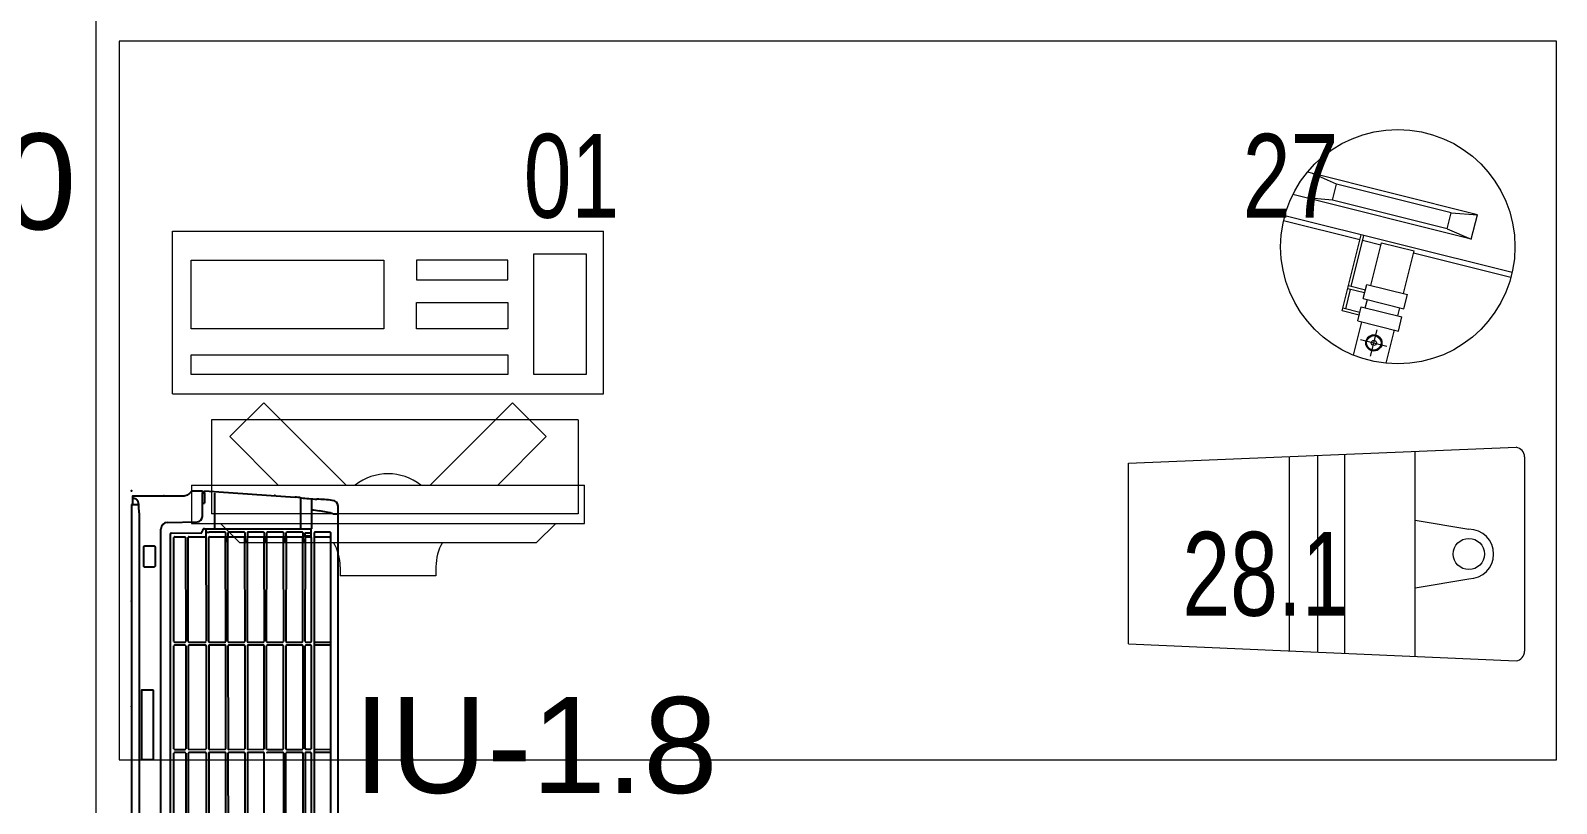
# Model space of a CAD drawing. Header units: millimetres. Extents: x -160614 to 59925, y -157025 to 0.
# Drawn here: x -61720 to -60128, y -107292 to -106486 of the extents above; entities that cross this region are included whole.
import ezdxf

# ---------------------------------------------------------------- set-up
doc = ezdxf.new("R2010")
doc.units = ezdxf.units.MM
doc.header["$LTSCALE"] = 8
for name, color, linetype, lineweight in [('72_EGR_EQP_TAG', 9, 'Continuous', 5), ('LOADING', 9, 'Continuous', 5), ('Walls', 9, 'Continuous', 5)]:
    doc.layers.add(name, color=color, linetype=linetype, lineweight=lineweight)
for name, color, linetype in [('A-EXH', 1, 'Continuous'), ('A-EXH-texts', 1, 'Continuous'), ('A-Wall-cmu-patt', 9, 'Continuous'), ('DVM_INDOOR', 9, 'Continuous'), ('DVM_UNIT_BP', 9, 'Continuous'), ('DVM_UNIT_DP', 9, 'Continuous'), ('DVM_UNIT_LP', 9, 'Continuous')]:
    doc.layers.add(name, color=color, linetype=linetype)
doc.styles.add('ARIAL', font='arial.ttf')
doc.styles.add('X3G_ENTITY_257CFD', font='swisscl.ttf', dxfattribs={"height": 200})

# ---------------------------------------------------------------- blocks, each defined once
blk = doc.blocks.new('mmmm')
at = {"layer": 'DVM_INDOOR', "color": 0}
for p, q in [((118.976, -9.253), (118.9859, -9.2529)), ((118.9859, -9.2529), (118.9859, -9.2549)), ((118.9859, -9.2549), (118.9879, -9.2548)), ((118.9859, -9.2775), (118.9859, -9.2549)), ((118.9879, -9.2529), (119.0741, -9.259)), ((118.9879, -9.2548), (118.9879, -9.2529)), ((118.9879, -9.2548), (118.9879, -9.2648)), ((118.9979, -9.2891), (118.9979, -9.2551)), ((118.9199, -9.2661), (118.9184, -9.2661)), ((118.9184, -9.2661), (118.9184, -9.938)), ((118.9199, -9.2661), (118.9254, -9.266)), ((118.9258, -9.2739), (118.9256, -9.2679)), ((118.9859, -9.2648), (118.9879, -9.2648)), ((119.0795, -9.289), (119.0797, -9.2602)), ((119.09, -9.2892), (119.0901, -9.2615)), ((119.115, -10.0634), (119.1149, -9.2675)), ((118.9258, -9.2739), (118.9258, -9.6742)), ((118.9527, -9.283), (118.9809, -9.2825)), ((119.1145, -9.2751), (119.1107, -9.2751)), ((118.9464, -9.9264), (118.9464, -9.2895)), ((118.9554, -9.2944), (118.9554, -10.0365)), ((118.9564, -9.2934), (118.9844, -9.2931)), ((118.9589, -9.3963), (118.9589, -9.2975)), ((118.9596, -9.2968), (118.9695, -9.2969)), ((118.9698, -9.2975), (118.9701, -9.3962)), ((118.9724, -9.3963), (118.9724, -9.2975)), ((118.9731, -9.2968), (118.9889, -9.2969)), ((118.9879, -9.2891), (119.09, -9.2892)), ((118.9892, -9.2891), (118.9895, -9.3961)), ((118.9893, -9.2923), (118.9925, -9.2923)), ((118.9919, -9.3963), (118.9919, -9.2975)), ((119.0073, -9.2923), (118.9924, -9.2923)), ((118.9926, -9.2968), (119.0073, -9.2969)), ((119.0077, -9.2975), (119.008, -9.3961)), ((119.008, -9.293), (119.0079, -9.2969)), ((119.0083, -9.301), (119.0098, -9.301)), ((119.0102, -9.293), (119.0102, -9.2961)), ((119.0102, -9.3963), (119.0102, -9.2975)), ((119.0255, -9.2923), (119.0107, -9.2923)), ((119.0109, -9.2968), (119.0256, -9.2969)), ((119.026, -9.2975), (119.0263, -9.3962)), ((119.0262, -9.293), (119.0262, -9.2969)), ((119.0265, -9.301), (119.0284, -9.301)), ((119.0287, -9.3963), (119.0287, -9.2975)), ((119.0288, -9.293), (119.0288, -9.2961)), ((119.0293, -9.2969), (119.0439, -9.2969)), ((119.044, -9.2923), (119.0294, -9.2923)), ((119.0445, -9.2975), (119.0446, -9.3962)), ((119.0446, -9.293), (119.0446, -9.2969)), ((119.045, -9.301), (119.0465, -9.301)), ((119.0469, -9.293), (119.0469, -9.2961)), ((119.047, -9.3963), (119.0471, -9.2971)), ((119.0624, -9.2923), (119.0474, -9.2923)), ((119.0476, -9.2968), (119.0621, -9.2968)), ((119.0628, -9.2975), (119.063, -9.3963)), ((119.0631, -9.293), (119.0631, -9.2969)), ((119.0634, -9.301), (119.065, -9.301)), ((119.0653, -9.293), (119.0653, -9.2961)), ((119.0657, -9.2975), (119.0654, -9.3962)), ((119.066, -9.2968), (119.0808, -9.2969)), ((119.0807, -9.2923), (119.0661, -9.2923)), ((119.0813, -9.3962), (119.0814, -9.2973)), ((119.0814, -9.293), (119.0814, -9.2969)), ((119.0817, -9.301), (119.0833, -9.301)), ((119.0836, -9.2975), (119.0834, -9.2993)), ((119.0838, -9.293), (119.0895, -9.293)), ((119.0838, -9.2961), (119.0838, -9.293)), ((119.0838, -9.2971), (119.0838, -9.2961)), ((119.0895, -9.2961), (119.0838, -9.2961)), ((119.0838, -9.3963), (119.0839, -9.297)), ((119.0843, -9.2968), (119.0886, -9.2968)), ((119.0894, -9.2975), (119.0894, -9.2892)), ((119.0894, -9.2975), (119.0895, -9.3962)), ((119.0925, -9.2969), (119.1069, -9.2969)), ((118.9589, -9.4983), (118.9589, -9.4003)), ((118.9596, -9.3969), (118.9694, -9.3969)), ((118.9694, -9.3998), (118.9596, -9.3998)), ((118.9701, -9.4005), (118.9701, -9.4982)), ((118.9724, -9.4005), (118.9724, -9.4982)), ((118.9731, -9.3969), (118.9888, -9.3968)), ((118.9888, -9.3997), (118.9731, -9.3998)), ((118.9895, -9.4003), (118.9895, -9.4982)), ((118.9919, -9.4005), (118.9919, -9.4982)), ((118.9926, -9.3969), (119.0073, -9.3968)), ((119.0073, -9.3997), (118.9926, -9.3998)), ((119.008, -9.4003), (119.008, -9.4982)), ((119.0102, -9.4005), (119.0103, -9.4982)), ((119.0109, -9.3969), (119.0256, -9.3968)), ((119.0256, -9.3997), (119.0109, -9.3998)), ((119.0263, -9.4003), (119.0263, -9.4982)), ((119.0287, -9.4005), (119.0287, -9.4982)), ((119.0294, -9.3969), (119.0439, -9.3968)), ((119.0439, -9.3997), (119.0294, -9.3998)), ((119.0446, -9.4983), (119.0446, -9.4003)), ((119.047, -9.4982), (119.047, -9.4005)), ((119.0477, -9.3969), (119.0623, -9.3969)), ((119.0623, -9.3998), (119.0477, -9.3998)), ((119.063, -9.4984), (119.063, -9.4004)), ((119.0654, -9.4005), (119.0654, -9.4982)), ((119.0661, -9.3969), (119.0807, -9.3968)), ((119.0807, -9.3997), (119.0661, -9.3998)), ((119.0814, -9.4003), (119.0813, -9.4983)), ((119.0837, -9.4982), (119.0838, -9.4005)), ((119.0845, -9.3969), (119.0888, -9.3969)), ((119.0888, -9.3998), (119.0845, -9.3998)), ((119.0895, -9.4004), (119.0894, -9.4983)), ((119.093, -9.3969), (119.1074, -9.3968)), ((119.1074, -9.3997), (119.093, -9.3998)), ((118.9589, -9.6014), (118.9589, -9.5025)), ((118.9596, -9.4989), (118.9694, -9.4989)), ((118.9694, -9.5018), (118.9596, -9.5018)), ((118.9701, -9.5025), (118.9701, -9.6015)), ((118.9724, -9.5025), (118.9724, -9.6014)), ((118.9731, -9.4989), (118.9888, -9.4988)), ((118.9888, -9.5017), (118.9731, -9.5018)), ((118.9895, -9.5023), (118.9896, -9.6014)), ((118.9919, -9.5025), (118.9919, -9.6014)), ((118.9926, -9.4989), (119.0073, -9.4988)), ((119.0073, -9.5017), (118.9926, -9.5018)), ((119.008, -9.5023), (119.008, -9.6014)), ((119.0102, -9.5025), (119.0103, -9.6014)), ((119.0109, -9.4989), (119.0256, -9.4988)), ((119.0256, -9.5017), (119.0109, -9.5018)), ((119.0263, -9.5023), (119.0262, -9.6014)), ((119.0287, -9.5025), (119.0288, -9.6014)), ((119.0294, -9.4989), (119.0439, -9.4988)), ((119.0439, -9.5017), (119.0294, -9.5018)), ((119.0447, -9.6014), (119.0446, -9.5023)), ((119.0477, -9.4989), (119.0623, -9.4989)), ((119.0622, -9.5017), (119.0478, -9.5018)), ((119.0629, -9.5023), (119.0629, -9.6013)), ((119.0654, -9.6014), (119.0654, -9.5025)), ((119.0661, -9.4989), (119.0806, -9.4989)), ((119.0806, -9.5017), (119.0661, -9.5018)), ((119.0813, -9.5023), (119.0813, -9.6015)), ((119.0837, -9.5024), (119.0838, -9.6015)), ((119.0844, -9.4988), (119.0887, -9.4988)), ((119.0887, -9.5017), (119.0844, -9.5017)), ((119.0894, -9.5023), (119.0894, -9.6013)), ((119.093, -9.4989), (119.1074, -9.4988)), ((119.1077, -9.5019), (119.093, -9.5018))]:
    blk.add_line(p, q, dxfattribs=at)
for points in [[(118.9199, -9.2661), (118.9199, -9.2579), (118.9672, -9.2579, 0.126177), (118.972, -9.2567, 0.12288), (118.9756, -9.2534, -0.148162), (118.976, -9.253, 0.963175)], [(119.0922, -9.2933), (119.0922, -10.0375, 0.416565), (119.0933, -10.0386), (119.107, -10.0386, 0.414175), (119.1081, -10.0375), (119.1081, -9.2933, 0.414221), (119.107, -9.2923), (119.0933, -9.2923, 0.410074), (119.0922, -9.2933, 0.410074)], [(118.9301, -9.3246), (118.9301, -9.3064, -0.402614), (118.9312, -9.3052), (118.9397, -9.3052, -0.444927), (118.9409, -9.3064), (118.9409, -9.3246, -0.414234), (118.9397, -9.3257), (118.9312, -9.3257, -0.442551), (118.9301, -9.3246)]]:
    blk.add_lwpolyline(points, format="xyb", dxfattribs=at)
blk.add_lwpolyline([(118.9394, -9.4424), (118.9279, -9.4424), (118.9279, -9.5084), (118.9394, -9.5084), (118.9394, -9.4424)], dxfattribs=at)
for centre, radius, start, end in [((119.0737, -9.2806), 0.0216, 73.7089, 88.9315), ((118.9205, -9.2649), 0.00455, 45.592, 97.4615), ((118.9171, -9.2669), 0.00836, 6.8563, 39.8032), ((118.9129, -9.2679), 0.0127, 359.9693, 8.9907), ((119.168, -8.14), 1.1233, 265.4925, 266.2639), ((119.0697, -9.4707), 0.2004, 82.0967, 84.2913), ((119.082, -9.5193), 0.2587, 83.9088, 87.1481), ((119.0894, -9.3405), 0.0688, 71.9785, 83.5049), ((119.1094, -9.2677), 0.00561, 2.2363, 89.2683), ((118.9529, -9.2895), 0.0065, 91, 180), ((118.9809, -9.2775), 0.005, 270.9997, 0.0003), ((118.9564, -9.2944), 0.001, 90.4983, 180.0001), ((118.9596, -9.2975), 0.00069, 89.1505, 180.3497), ((118.9691, -9.2976), 0.00071, 0.7783, 60.0916), ((118.9731, -9.2975), 0.00069, 89.1505, 180.3497), ((118.9843, -9.2916), 0.00153, 270.9361, 8.4075), ((118.9879, -9.2911), 0.00202, 90.261, 186.5127), ((118.9885, -9.2975), 0.00071, 0.7783, 60.0916), ((118.9926, -9.2975), 0.00069, 89.1505, 180.3497), ((119.0073, -9.293), 0.00069, 359.1823, 89.6277), ((119.007, -9.2975), 0.00071, 0.7783, 60.0916), ((119.0427, -9.2948), 0.0348, 183.3813, 187.2101), ((119.005, -9.3001), 0.0033, 358.4879, 15.9436), ((119.0335, -9.3), 0.0253, 180.2932, 182.236), ((119.0203, -9.3008), 0.0105, 171.697, 181.0717), ((118.9994, -9.2969), 0.0108, 347.004, 4.1898), ((119.0109, -9.293), 0.000701, 103.0528, 180.0438), ((119.0109, -9.2975), 0.00069, 89.1505, 180.3497), ((119.0255, -9.293), 0.00069, 359.1823, 89.6277), ((119.0253, -9.2975), 0.00071, 0.7783, 60.0916), ((119.0252, -9.2975), 0.00071, 0.7783, 60.0916), ((119.061, -9.2948), 0.0348, 183.3813, 187.2101), ((119.0232, -9.3001), 0.0033, 358.4879, 15.9436), ((119.0518, -9.3), 0.0253, 180.2932, 182.236), ((119.0389, -9.3008), 0.0105, 171.697, 181.0717), ((119.018, -9.2969), 0.0108, 347.004, 4.1898), ((119.0295, -9.293), 0.000701, 103.0528, 180.0438), ((119.0295, -9.2975), 0.00069, 89.1505, 180.3497), ((119.0439, -9.2975), 0.000596, 357.8507, 94.9045), ((119.0439, -9.293), 0.00069, 359.1823, 89.6277), ((119.0794, -9.2948), 0.0348, 183.3813, 187.2101), ((119.0417, -9.3001), 0.0033, 358.4879, 15.9436), ((119.0702, -9.3), 0.0253, 180.2932, 182.236), ((119.057, -9.3008), 0.0105, 171.697, 181.0717), ((119.0361, -9.2969), 0.0108, 347.004, 4.1898), ((119.0476, -9.293), 0.000701, 103.0528, 180.0438), ((119.0476, -9.2975), 0.00069, 89.1505, 180.3497), ((119.0621, -9.2975), 0.000694, 359.4649, 88.8459), ((119.0624, -9.2975), 0.000596, 357.8507, 94.9045), ((119.0624, -9.293), 0.00069, 359.1823, 89.6277), ((119.0978, -9.2948), 0.0348, 183.3813, 187.2101), ((119.0601, -9.3001), 0.0033, 358.4879, 15.9436), ((119.0887, -9.3), 0.0253, 180.2932, 182.236), ((119.0754, -9.3008), 0.0105, 171.697, 181.0717), ((119.0546, -9.2969), 0.0108, 347.004, 4.1898), ((119.066, -9.293), 0.000701, 103.0528, 180.0438), ((119.066, -9.2975), 0.00069, 89.1505, 180.3497), ((119.0663, -9.2975), 0.000621, 79.5705, 188.1736), ((119.0807, -9.293), 0.00069, 359.1823, 89.6277), ((119.0808, -9.2975), 0.000596, 357.8507, 94.9045), ((119.1161, -9.2948), 0.0348, 183.3813, 187.2101), ((119.0784, -9.3001), 0.0033, 358.4879, 15.9436), ((119.107, -9.3), 0.0253, 180.2932, 182.236), ((119.0937, -9.3008), 0.0105, 171.697, 181.0717), ((119.0843, -9.2975), 0.00069, 89.1505, 180.3497), ((119.0887, -9.2975), 0.000669, 356.355, 100.698), ((119.0926, -9.2973), 0.000346, 93.4268, 172.5174), ((119.107, -9.2978), 0.000875, 349.6348, 100.4326), ((118.9596, -9.3962), 0.0007, 185.5752, 270.0175), ((118.9596, -9.4005), 0.0007, 89.9616, 179.9565), ((118.9694, -9.3962), 0.000701, 270.4471, 350.0993), ((118.9694, -9.4005), 0.0007, 5.6771, 86.5518), ((118.9731, -9.3962), 0.0007, 185.5752, 270.0175), ((118.9731, -9.4005), 0.0007, 89.9616, 179.9565), ((118.9888, -9.3961), 0.000701, 270.4471, 350.0993), ((118.9888, -9.4004), 0.0007, 5.6771, 86.5518), ((118.9926, -9.3962), 0.0007, 185.5752, 270.0175), ((118.9926, -9.4005), 0.0007, 89.9616, 179.9565), ((119.0073, -9.3961), 0.000701, 270.4471, 350.0993), ((119.0073, -9.4004), 0.0007, 5.6771, 86.5518), ((119.0109, -9.3962), 0.0007, 185.5752, 270.0175), ((119.0109, -9.4005), 0.0007, 89.9616, 179.9565), ((119.0256, -9.3961), 0.000701, 270.4471, 350.0993), ((119.0256, -9.4004), 0.0007, 5.6771, 86.5518), ((119.0294, -9.3962), 0.0007, 185.5752, 270.0175), ((119.0294, -9.4005), 0.0007, 89.9616, 179.9565), ((119.0439, -9.3961), 0.000701, 270.4471, 350.0993), ((119.0439, -9.4004), 0.0007, 5.6771, 86.5518), ((119.0477, -9.3962), 0.0007, 185.5752, 270.0175), ((119.0477, -9.4005), 0.0007, 89.9616, 179.9565), ((119.0623, -9.3962), 0.000702, 270.4596, 355.78), ((119.0623, -9.4005), 0.0007, 5.6771, 86.5518), ((119.0661, -9.3962), 0.0007, 185.5752, 270.0175), ((119.0661, -9.4005), 0.0007, 89.9616, 179.9565), ((119.0807, -9.3961), 0.000701, 270.4471, 350.0993), ((119.0807, -9.4004), 0.0007, 5.6771, 86.5518), ((119.0845, -9.3962), 0.0007, 185.5752, 270.0175), ((119.0845, -9.4005), 0.0007, 89.9616, 179.9565), ((119.0888, -9.3962), 0.000701, 270.4471, 350.0993), ((119.0888, -9.4005), 0.0007, 5.6771, 86.5518), ((119.093, -9.3961), 0.000782, 194.2991, 276.1126), ((119.0929, -9.4005), 0.0007, 78.96, 187.6274), ((119.1074, -9.3961), 0.000701, 270.4471, 350.0993), ((119.1074, -9.4004), 0.0007, 5.6771, 86.5518), ((118.9596, -9.4982), 0.0007, 185.5752, 270.0175), ((118.9596, -9.5025), 0.0007, 89.9616, 179.9565), ((118.9694, -9.4982), 0.000701, 270.4471, 350.0993), ((118.9694, -9.5025), 0.0007, 5.6771, 86.5518), ((118.9731, -9.4982), 0.0007, 185.5752, 270.0175), ((118.9731, -9.5025), 0.0007, 89.9616, 179.9565), ((118.9888, -9.4981), 0.000701, 270.4471, 350.0993), ((118.9888, -9.5024), 0.0007, 5.6771, 86.5518), ((118.9925, -9.4983), 0.000619, 174.0491, 272.9554), ((118.9926, -9.5025), 0.0007, 89.9616, 179.9565), ((119.0073, -9.4981), 0.000701, 270.4471, 350.0993), ((119.0073, -9.5024), 0.0007, 5.6771, 86.5518), ((119.0109, -9.5025), 0.0007, 89.9616, 179.9565), ((119.0109, -9.4983), 0.000619, 174.0491, 272.9554), ((119.0256, -9.4981), 0.000701, 270.4471, 350.0993), ((119.0256, -9.5024), 0.0007, 5.6771, 86.5518), ((119.0293, -9.4983), 0.000619, 174.0491, 272.9554), ((119.0294, -9.5025), 0.0007, 89.9616, 179.9565), ((119.0439, -9.4981), 0.000701, 270.4471, 350.0993), ((119.0439, -9.5024), 0.0007, 5.6771, 86.5518), ((119.0476, -9.4983), 0.000619, 174.0491, 272.9554), ((119.0478, -9.5025), 0.0007, 89.9616, 179.9565), ((119.0622, -9.5024), 0.0007, 5.6771, 86.5518), ((119.0623, -9.4982), 0.000701, 270.4471, 350.0993), ((119.0661, -9.4983), 0.000619, 174.0491, 272.9554), ((119.0661, -9.5025), 0.0007, 89.9616, 179.9565), ((119.0806, -9.4982), 0.000701, 270.4471, 350.0993), ((119.0806, -9.5024), 0.0007, 5.6771, 86.5518), ((119.0844, -9.4981), 0.0007, 185.5752, 270.0175), ((119.0844, -9.5024), 0.0007, 89.9616, 179.9565), ((119.0887, -9.4981), 0.000701, 270.4471, 350.0993), ((119.0887, -9.5024), 0.0007, 5.6771, 86.5518), ((119.093, -9.4981), 0.000782, 194.2991, 276.1126), ((119.0929, -9.5025), 0.0007, 78.96, 187.6274)]:
    blk.add_arc(centre, radius, start, end, dxfattribs=at)
at = {"layer": 'DVM_UNIT_BP'}
blk.add_point((118.9184, -9.2529), dxfattribs=at)
at = {"layer": 'DVM_UNIT_DP'}
for p in [(118.9493, -9.2579), (118.9184, -9.458)]:
    blk.add_point(p, dxfattribs=at)
at = {"layer": 'DVM_UNIT_LP'}
for p in [(119.0549, -9.2576), (118.9184, -9.3579)]:
    blk.add_point(p, dxfattribs=at)
blk = doc.blocks.new('HVACFF')
at = {"layer": 'A-Wall-cmu-patt', "color": 4, "xscale": 1097.4, "yscale": 1097.4, "zscale": 1097.4}
blk.add_blockref('mmmm', (-192116.1, -96811.8), dxfattribs=at)
blk.add_blockref('mmmm', (-192116.1, -96811.8), dxfattribs=at)
at = {"layer": 'A-EXH-texts', "lineweight": 15, "style": 'ARIAL'}
blk.add_text('Ø250', height=100, dxfattribs=at).set_placement((-62014.2, -106693.2))
blk.add_text('Ø250', height=100, dxfattribs=at).set_placement((-62014.2, -106693.2))
at = {"layer": 'A-Wall-cmu-patt', "color": 4, "style": 'ARIAL'}
blk.add_text('IU-1.8', height=100, dxfattribs=at).set_placement((-61383.6, -107281.3))
blk.add_text('IU-1.8', height=100, dxfattribs=at).set_placement((-61383.6, -107281.3))
blk = doc.blocks.new('O.122.42.80')
at = {"layer": 'LOADING'}
for p, q in [((286356.8, -8336.5, 0), (286179.3, -8292.3, 0)), ((286209.7, -8304.5, 0), (286184.5, -8293.6, 0)), ((286205.5, -8321.2, 0), (286209.7, -8304.5, 0)), ((286329.5, -8334.4, 0), (286209.7, -8304.5, 0)), ((286350.4, -8362, 0), (286164.2, -8315.5, 0)), ((286205.5, -8321.2, 0), (286178.2, -8319, 0)), ((286325.3, -8351.1, 0), (286205.5, -8321.2, 0)), ((286234.1, -8362.8, 0), (286154.4, -8342.9, 0)), ((286393, -8396.8, 0), (286155.8, -8337.6, 0)), ((286325.3, -8351.1, 0), (286329.5, -8334.4, 0)), ((286329.5, -8334.4, 0), (286356.8, -8336.5, 0)), ((286350.4, -8362, 0), (286356.8, -8336.5, 0)), ((286215.6, -8436.9, 0), (286235.4, -8357.5, 0)), ((286225.1, -8411.5, 0), (286238.4, -8358.2, 0)), ((286325.3, -8351.1, 0), (286350.4, -8362, 0)), ((286256.1, -8368.3, 0), (286237, -8363.5, 0)), ((286245.6, -8410.3, 0), (286256.7, -8365.7, 0)), ((286256.7, -8365.7, 0), (286290.7, -8374.2, 0)), ((286279.5, -8418.8, 0), (286290.7, -8374.2, 0)), ((286391.7, -8402.1, 0), (286290, -8376.7, 0)), ((286219.3, -8434.7, 0), (286224.3, -8414.5, 0)), ((286239.1, -8418.1, 0), (286221.4, -8413.7, 0)), ((286239.9, -8415.2, 0), (286222.1, -8410.7, 0)), ((286237.6, -8424, 0), (286241.3, -8409.3, 0)), ((286237.6, -8424, 0), (286280.1, -8434.6, 0)), ((286241.3, -8409.3, 0), (286283.8, -8419.9, 0)), ((286280.1, -8434.6, 0), (286283.8, -8419.9, 0)), ((286233.3, -8441.4, 0), (286215.6, -8436.9, 0)), ((286234.1, -8438.4, 0), (286216.3, -8434, 0)), ((286231.9, -8447.3, 0), (286235.5, -8432.5, 0)), ((286235.5, -8432.5, 0), (286278, -8443.1, 0)), ((286239.8, -8433.6, 0), (286241.9, -8425.1, 0)), ((286273.7, -8442, 0), (286275.8, -8433.6, 0)), ((286227.5, -8483.1, 0), (286236.1, -8448.3, 0)), ((286231.9, -8447.3, 0), (286274.4, -8457.9, 0)), ((286245.3, -8484, 0), (286252.1, -8456.5, 0)), ((286261.4, -8491.6, 0), (286270.1, -8456.8, 0)), ((286274.4, -8457.9, 0), (286278, -8443.1, 0)), ((286262.4, -8473.9, 0), (286234.9, -8467, 0))]:
    blk.add_line(p, q, dxfattribs=at)
for centre, radius in [((286273.7, -8369.9, 0), 122.3), ((286248.7, -8470.3, 0), 8.47), ((286248.7, -8470.3, 0), 7.58), ((286248.7, -8470.3, 0), 2.67)]:
    blk.add_circle(centre, radius, dxfattribs=at)
blk = doc.blocks.new('ITCWLS1-P')
at = {"layer": 'LOADING'}
for p, q in [((-0.17, 0.45), (-0.17, 0)), ((-0.17, 0.45), (0, 0.45)), ((0, 0.45), (0, 0)), ((-0.1496, 0.4305), (-0.1291, 0.4305)), ((-0.1291, 0.4305), (-0.1291, 0.4089)), ((-0.2651, 0.43, 0), (-0.3051, 0.43, 0)), ((-0.3051, 0.43, 0), (-0.3051, 0.02, 0)), ((-0.2651, 0.43, 0), (-0.2651, 0.02, 0)), ((-0.3251, 0.38, 0), (-0.3051, 0.4, 0)), ((-0.197, 0.4094), (-0.295, 0.4094)), ((-0.295, 0.0264), (-0.295, 0.4094)), ((-0.197, 0.0264), (-0.197, 0.4094)), ((-0.3251, 0.38, 0), (-0.3251, 0.07, 0)), ((-0.3503, 0.275), (-0.3596, 0.275)), ((-0.3596, 0.175), (-0.3596, 0.275)), ((-0.3503, 0.175), (-0.3596, 0.175)), ((-0.3251, 0.07, 0), (-0.3051, 0.05, 0)), ((-0.3051, 0.02, 0), (-0.2651, 0.02, 0)), ((-0.197, 0.0264), (-0.295, 0.0264)), ((-0.17, 0), (0, 0))]:
    blk.add_line(p, q, dxfattribs=at)
at = {"layer": 'LOADING', "extrusion": (2.48281e-10, 3.18408e-10, -1)}
for p, q in [((-0.2651, 0.3395), (-0.2144, 0.3902)), ((-0.1791, 0.3548), (-0.2144, 0.3902)), ((-0.2651, 0.2688), (-0.1791, 0.3548))]:
    blk.add_line(p, q, dxfattribs=at)
at = {"layer": 'LOADING', "extrusion": (2.48281e-10, -3.18408e-10, -1)}
for p, q in [((-0.2651, 0.1812), (-0.1791, 0.0952)), ((-0.2651, 0.1105), (-0.2144, 0.0598)), ((-0.1791, 0.0952), (-0.2144, 0.0598))]:
    blk.add_line(p, q, dxfattribs=at)
at = {"layer": 'LOADING'}
for points in [[(-0.1291, 0.4089), (-0.1291, 0.1), (-0.1496, 0.1), (-0.1496, 0.4305)], [(-0.1496, 0.1), (-0.1496, 0.1), (-0.1496, 0.1), (-0.1496, 0.1), (-0.1496, 0.1), (-0.1496, 0.1), (-0.1496, 0.1), (-0.1496, 0.1), (-0.1496, 0.1)], [(-0.1496, 0.1), (-0.1496, 0.1), (-0.1496, 0.1), (-0.1496, 0.1), (-0.1496, 0.1), (-0.1496, 0.1), (-0.1496, 0.1), (-0.1496, 0.1), (-0.1496, 0.1), (-0.1496, 0.1), (-0.1496, 0.1), (-0.1496, 0.1), (-0.1496, 0.1), (-0.1496, 0.1), (-0.1496, 0.1), (-0.1496, 0.1), (-0.1496, 0.1), (-0.1496, 0.1)], [(-0.1496, 0.1), (-0.1496, 0.1), (-0.1496, 0.1), (-0.1496, 0.1), (-0.1496, 0.1), (-0.1496, 0.1), (-0.1496, 0.1), (-0.1496, 0.1), (-0.1496, 0.1), (-0.1496, 0.1)], [(-0.1496, 0.1), (-0.1496, 0.1), (-0.1496, 0.1), (-0.1496, 0.1), (-0.1496, 0.1), (-0.1496, 0.1), (-0.1496, 0.1)], [(-0.1496, 0.1), (-0.1496, 0.1), (-0.1496, 0.1), (-0.1496, 0.1), (-0.1496, 0.1), (-0.1496, 0.1), (-0.1496, 0.1), (-0.1496, 0.1), (-0.1496, 0.1), (-0.1496, 0.1)], [(-0.1496, 0.1), (-0.1496, 0.1), (-0.1496, 0.1), (-0.1496, 0.1), (-0.1496, 0.1), (-0.1496, 0.1), (-0.1496, 0.1), (-0.1496, 0.1), (-0.1496, 0.1), (-0.1496, 0.1), (-0.1496, 0.1), (-0.1496, 0.1), (-0.1496, 0.1), (-0.1496, 0.1), (-0.1496, 0.1)], [(-0.1496, 0.1), (-0.1496, 0.1), (-0.1496, 0.1), (-0.1496, 0.1), (-0.1496, 0.1), (-0.1496, 0.1), (-0.1496, 0.1), (-0.1496, 0.1), (-0.1496, 0.1), (-0.1496, 0.1)], [(-0.1496, 0.1), (-0.1496, 0.1), (-0.1496, 0.1), (-0.1496, 0.1), (-0.1496, 0.1), (-0.1496, 0.1), (-0.1496, 0.1), (-0.1496, 0.1), (-0.1496, 0.1), (-0.1496, 0.1)], [(-0.1496, 0.1), (-0.1496, 0.1), (-0.1496, 0.1), (-0.1496, 0.1), (-0.1496, 0.1), (-0.1496, 0.1), (-0.1496, 0.1), (-0.1496, 0.1), (-0.1496, 0.1), (-0.1496, 0.1), (-0.1496, 0.1), (-0.1496, 0.1), (-0.1496, 0.1), (-0.1496, 0.1), (-0.1496, 0.1), (-0.1496, 0.1), (-0.1496, 0.1), (-0.1496, 0.1), (-0.1496, 0.1), (-0.1496, 0.1), (-0.1496, 0.1), (-0.1496, 0.1), (-0.1496, 0.1), (-0.1496, 0.1), (-0.1496, 0.1), (-0.1496, 0.1), (-0.1496, 0.1), (-0.1496, 0.1), (-0.1496, 0.1), (-0.1496, 0.1), (-0.1496, 0.1), (-0.1496, 0.1), (-0.1496, 0.1), (-0.1496, 0.1), (-0.1496, 0.1), (-0.1496, 0.1), (-0.1496, 0.1), (-0.1496, 0.1), (-0.1496, 0.1), (-0.1496, 0.1), (-0.1496, 0.1), (-0.1496, 0.1), (-0.1496, 0.1), (-0.1496, 0.1), (-0.1496, 0.1), (-0.1496, 0.1), (-0.1496, 0.1), (-0.1496, 0.1), (-0.1496, 0.1), (-0.1496, 0.1), (-0.1496, 0.1), (-0.1496, 0.1), (-0.1496, 0.1), (-0.1496, 0.1)], [(-0.1496, 0.1), (-0.1496, 0.1), (-0.1496, 0.1), (-0.1496, 0.1), (-0.1496, 0.1), (-0.1496, 0.1), (-0.1496, 0.1), (-0.1496, 0.1), (-0.1496, 0.1), (-0.1496, 0.1), (-0.1496, 0.1), (-0.1496, 0.1), (-0.1496, 0.1), (-0.1496, 0.1), (-0.1496, 0.1), (-0.1496, 0.1), (-0.1496, 0.1), (-0.1496, 0.1), (-0.1496, 0.1), (-0.1496, 0.1), (-0.1496, 0.1), (-0.1496, 0.1), (-0.1496, 0.1), (-0.1496, 0.1), (-0.1496, 0.1), (-0.1496, 0.1), (-0.1496, 0.1), (-0.1496, 0.1), (-0.1496, 0.1), (-0.1496, 0.1), (-0.1496, 0.1), (-0.1496, 0.1), (-0.1496, 0.1), (-0.1496, 0.1), (-0.1496, 0.1), (-0.1496, 0.1), (-0.1496, 0.1), (-0.1496, 0.1), (-0.1496, 0.1), (-0.1496, 0.1), (-0.1496, 0.1), (-0.1496, 0.1), (-0.1496, 0.1), (-0.1496, 0.1), (-0.1496, 0.1), (-0.1496, 0.1), (-0.1496, 0.1), (-0.1496, 0.1), (-0.1496, 0.1), (-0.1496, 0.1), (-0.1496, 0.1), (-0.1496, 0.1), (-0.1496, 0.1), (-0.1496, 0.1), (-0.1496, 0.1), (-0.1496, 0.1), (-0.1496, 0.1), (-0.1496, 0.1), (-0.1496, 0.1), (-0.1496, 0.1), (-0.1496, 0.1), (-0.1496, 0.1), (-0.1496, 0.1), (-0.1496, 0.1), (-0.1496, 0.1), (-0.1496, 0.1), (-0.1496, 0.1), (-0.1496, 0.1), (-0.1496, 0.1), (-0.1496, 0.1), (-0.1496, 0.1), (-0.1496, 0.1), (-0.1496, 0.1), (-0.1496, 0.1), (-0.1496, 0.1), (-0.1496, 0.1), (-0.1496, 0.1), (-0.1496, 0.1), (-0.1496, 0.1), (-0.1496, 0.1), (-0.1496, 0.1), (-0.1496, 0.1), (-0.1496, 0.1), (-0.1496, 0.1), (-0.1496, 0.1), (-0.1496, 0.1), (-0.1496, 0.1), (-0.1496, 0.1), (-0.1496, 0.1)], [(-0.1496, 0.1), (-0.1496, 0.1), (-0.1496, 0.1), (-0.1496, 0.1), (-0.1496, 0.1), (-0.1496, 0.1), (-0.1496, 0.1), (-0.1496, 0.1), (-0.1496, 0.1), (-0.1496, 0.1), (-0.1496, 0.1), (-0.1496, 0.1)], [(-0.1496, 0.1), (-0.1496, 0.1), (-0.1496, 0.1), (-0.1496, 0.1), (-0.1496, 0.1), (-0.1496, 0.1), (-0.1496, 0.1)], [(-0.1496, 0.1), (-0.1496, 0.1), (-0.1496, 0.1), (-0.1496, 0.1), (-0.1496, 0.1), (-0.1496, 0.1), (-0.1496, 0.1), (-0.1496, 0.1), (-0.1496, 0.1), (-0.1496, 0.1), (-0.1496, 0.1), (-0.1496, 0.1), (-0.1496, 0.1), (-0.1496, 0.1), (-0.1496, 0.1), (-0.1496, 0.1), (-0.1496, 0.1)], [(-0.1496, 0.1), (-0.1496, 0.1), (-0.1496, 0.1), (-0.1496, 0.1), (-0.1496, 0.1), (-0.1496, 0.1), (-0.1496, 0.1), (-0.1496, 0.1), (-0.1496, 0.1), (-0.1496, 0.1), (-0.1496, 0.1), (-0.1496, 0.1), (-0.1496, 0.1), (-0.1496, 0.1), (-0.1496, 0.1), (-0.1496, 0.1), (-0.1496, 0.1), (-0.1496, 0.1), (-0.1496, 0.1), (-0.1496, 0.1), (-0.1496, 0.1), (-0.1496, 0.1), (-0.1496, 0.1), (-0.1496, 0.1), (-0.1496, 0.1), (-0.1496, 0.1), (-0.1496, 0.1), (-0.1496, 0.1), (-0.1496, 0.1), (-0.1496, 0.1), (-0.1496, 0.1), (-0.1496, 0.1), (-0.1496, 0.1), (-0.1496, 0.1), (-0.1496, 0.1), (-0.1496, 0.1), (-0.1496, 0.1), (-0.1496, 0.1), (-0.1496, 0.1), (-0.1496, 0.1), (-0.1496, 0.1), (-0.1496, 0.1), (-0.1496, 0.1), (-0.1496, 0.1), (-0.1496, 0.1), (-0.1496, 0.1), (-0.1496, 0.1), (-0.1496, 0.1), (-0.1496, 0.1), (-0.1496, 0.1), (-0.1496, 0.1), (-0.1496, 0.1), (-0.1496, 0.1), (-0.1496, 0.1), (-0.1496, 0.1), (-0.1496, 0.1), (-0.1496, 0.1), (-0.1496, 0.1), (-0.1496, 0.1), (-0.1496, 0.1), (-0.1496, 0.1), (-0.1496, 0.1), (-0.1496, 0.1), (-0.1496, 0.1), (-0.1496, 0.1), (-0.1496, 0.1), (-0.1496, 0.1), (-0.1496, 0.1), (-0.1496, 0.1), (-0.1496, 0.1), (-0.1496, 0.1), (-0.1496, 0.1), (-0.1496, 0.1), (-0.1496, 0.1), (-0.1496, 0.1), (-0.1496, 0.1), (-0.1496, 0.1), (-0.1496, 0.1), (-0.1496, 0.1), (-0.1496, 0.1), (-0.1496, 0.1), (-0.1496, 0.1), (-0.1496, 0.1), (-0.1496, 0.1), (-0.1496, 0.1), (-0.1496, 0.1), (-0.1496, 0.1), (-0.1496, 0.1), (-0.1496, 0.1), (-0.1496, 0.1), (-0.1496, 0.1), (-0.1496, 0.1), (-0.1496, 0.1), (-0.1496, 0.1), (-0.1496, 0.1), (-0.1496, 0.1), (-0.1496, 0.1), (-0.1496, 0.1), (-0.1496, 0.1), (-0.1496, 0.1), (-0.1496, 0.1), (-0.1496, 0.1), (-0.1496, 0.1), (-0.1496, 0.1), (-0.1496, 0.1), (-0.1496, 0.1), (-0.1496, 0.1), (-0.1496, 0.1), (-0.1496, 0.1), (-0.1496, 0.1), (-0.1496, 0.1)], [(-0.1496, 0.1), (-0.1496, 0.1), (-0.1496, 0.1), (-0.1496, 0.1), (-0.1496, 0.1), (-0.1496, 0.1), (-0.1496, 0.1), (-0.1496, 0.1)]]:
    blk.add_lwpolyline(points, dxfattribs=at)
for points in [[(-0.1019, 0.4305), (-0.0304, 0.4305), (-0.0304, 0.2294), (-0.1019, 0.2294)], [(-0.1019, 0.1954), (-0.0747, 0.1954), (-0.0747, 0.1), (-0.1019, 0.1)], [(-0.0304, 0.1954), (-0.0508, 0.1954), (-0.0508, 0.1), (-0.0304, 0.1)], [(-0.1496, 0.1), (-0.1496, 0.1), (-0.1496, 0.1), (-0.1496, 0.1), (-0.1496, 0.1), (-0.1496, 0.1), (-0.1496, 0.1), (-0.1496, 0.1), (-0.1496, 0.1), (-0.1496, 0.1), (-0.1496, 0.1), (-0.1496, 0.1), (-0.1496, 0.1), (-0.1496, 0.1), (-0.1496, 0.1), (-0.1496, 0.1), (-0.1496, 0.1), (-0.1496, 0.1), (-0.1496, 0.1), (-0.1496, 0.1), (-0.1496, 0.1), (-0.1496, 0.1), (-0.1496, 0.1), (-0.1496, 0.1), (-0.1496, 0.1), (-0.1496, 0.1), (-0.1496, 0.1), (-0.1496, 0.1), (-0.1496, 0.1), (-0.1496, 0.1), (-0.1496, 0.1), (-0.1496, 0.1), (-0.1496, 0.1), (-0.1496, 0.1), (-0.1496, 0.1), (-0.1496, 0.1), (-0.1496, 0.1), (-0.1496, 0.1), (-0.1496, 0.1), (-0.1496, 0.1), (-0.1496, 0.1), (-0.1496, 0.1), (-0.1496, 0.1), (-0.1496, 0.1), (-0.1496, 0.1), (-0.1496, 0.1), (-0.1496, 0.1), (-0.1496, 0.1), (-0.1496, 0.1), (-0.1496, 0.1), (-0.1496, 0.1), (-0.1496, 0.1), (-0.1496, 0.1), (-0.1496, 0.1), (-0.1496, 0.1), (-0.1496, 0.1), (-0.1496, 0.1), (-0.1496, 0.1), (-0.1496, 0.1), (-0.1496, 0.1), (-0.1496, 0.1), (-0.1496, 0.1), (-0.1496, 0.1), (-0.1496, 0.1), (-0.1496, 0.1), (-0.1496, 0.1), (-0.1496, 0.1), (-0.1496, 0.1), (-0.1496, 0.1), (-0.1496, 0.1), (-0.1496, 0.1), (-0.1496, 0.1), (-0.1496, 0.1), (-0.1496, 0.1), (-0.1496, 0.1), (-0.1496, 0.1), (-0.1496, 0.1), (-0.1496, 0.1), (-0.1496, 0.1), (-0.1496, 0.1), (-0.1496, 0.1), (-0.1496, 0.1), (-0.1496, 0.1), (-0.1496, 0.1), (-0.1496, 0.1), (-0.1496, 0.1), (-0.1496, 0.1), (-0.1496, 0.1), (-0.1496, 0.1), (-0.1496, 0.1), (-0.1496, 0.1), (-0.1496, 0.1), (-0.1496, 0.1), (-0.1496, 0.1), (-0.1496, 0.1), (-0.1496, 0.1), (-0.1496, 0.1), (-0.1496, 0.1), (-0.1496, 0.1), (-0.1496, 0.1), (-0.1496, 0.1), (-0.1496, 0.1), (-0.1496, 0.1), (-0.1496, 0.1), (-0.1496, 0.1), (-0.1496, 0.1), (-0.1496, 0.1), (-0.1496, 0.1), (-0.1496, 0.1), (-0.1496, 0.1), (-0.1496, 0.1), (-0.1496, 0.1), (-0.1496, 0.1), (-0.1496, 0.1), (-0.1496, 0.1), (-0.1496, 0.1), (-0.1496, 0.1), (-0.1496, 0.1), (-0.1496, 0.1), (-0.1496, 0.1), (-0.1496, 0.1), (-0.1496, 0.1), (-0.1496, 0.1), (-0.1496, 0.1), (-0.1496, 0.1), (-0.1496, 0.1), (-0.1496, 0.1), (-0.1496, 0.1), (-0.1496, 0.1), (-0.1496, 0.1), (-0.1496, 0.1), (-0.1496, 0.1), (-0.1496, 0.1), (-0.1496, 0.1), (-0.1496, 0.1), (-0.1496, 0.1), (-0.1496, 0.1), (-0.1496, 0.1), (-0.1496, 0.1), (-0.1496, 0.1), (-0.1496, 0.1), (-0.1496, 0.1), (-0.1496, 0.1), (-0.1496, 0.1), (-0.1496, 0.1), (-0.1496, 0.1), (-0.1496, 0.1), (-0.1496, 0.1), (-0.1496, 0.1), (-0.1496, 0.1), (-0.1496, 0.1), (-0.1496, 0.1), (-0.1496, 0.1), (-0.1496, 0.1), (-0.1496, 0.1), (-0.1496, 0.1), (-0.1496, 0.1), (-0.1496, 0.1), (-0.1496, 0.1), (-0.1496, 0.1), (-0.1496, 0.1), (-0.1496, 0.1), (-0.1496, 0.1), (-0.1496, 0.1), (-0.1496, 0.1), (-0.1496, 0.1), (-0.1496, 0.1), (-0.1496, 0.1), (-0.1496, 0.1), (-0.1496, 0.1), (-0.1496, 0.1), (-0.1496, 0.1), (-0.1496, 0.1), (-0.1496, 0.1), (-0.1496, 0.1), (-0.1496, 0.1), (-0.1496, 0.1), (-0.1496, 0.1), (-0.1496, 0.1), (-0.1496, 0.1), (-0.1496, 0.1), (-0.1496, 0.1), (-0.1496, 0.1), (-0.1496, 0.1), (-0.1496, 0.1), (-0.1496, 0.1), (-0.1496, 0.1), (-0.1496, 0.1), (-0.1496, 0.1), (-0.1496, 0.1), (-0.1496, 0.1), (-0.1496, 0.1), (-0.1496, 0.1), (-0.1496, 0.1), (-0.1496, 0.1), (-0.1496, 0.1), (-0.1496, 0.1), (-0.1496, 0.1), (-0.1496, 0.1), (-0.1496, 0.1), (-0.1496, 0.1), (-0.1496, 0.1), (-0.1496, 0.1), (-0.1496, 0.1), (-0.1496, 0.1), (-0.1496, 0.1), (-0.1496, 0.1), (-0.1496, 0.1), (-0.1496, 0.1), (-0.1496, 0.1), (-0.1496, 0.1), (-0.1496, 0.1), (-0.1496, 0.1), (-0.1496, 0.1), (-0.1496, 0.1), (-0.1496, 0.1), (-0.1496, 0.1), (-0.1496, 0.1), (-0.1496, 0.1), (-0.1496, 0.1), (-0.1496, 0.1), (-0.1496, 0.1), (-0.1496, 0.1), (-0.1496, 0.1), (-0.1496, 0.1), (-0.1496, 0.1), (-0.1496, 0.1), (-0.1496, 0.1), (-0.1496, 0.1), (-0.1496, 0.1), (-0.1496, 0.1), (-0.1496, 0.1), (-0.1496, 0.1), (-0.1496, 0.1), (-0.1496, 0.1), (-0.1496, 0.1), (-0.1496, 0.1), (-0.1496, 0.1), (-0.1496, 0.1), (-0.1496, 0.1), (-0.1496, 0.1), (-0.1496, 0.1), (-0.1496, 0.1), (-0.1496, 0.1), (-0.1496, 0.1), (-0.1496, 0.1), (-0.1496, 0.1), (-0.1496, 0.1), (-0.1496, 0.1), (-0.1496, 0.1), (-0.1496, 0.1), (-0.1496, 0.1), (-0.1496, 0.1), (-0.1496, 0.1), (-0.1496, 0.1), (-0.1496, 0.1), (-0.1496, 0.1), (-0.1496, 0.1), (-0.1496, 0.1), (-0.1496, 0.1), (-0.1496, 0.1), (-0.1496, 0.1), (-0.1496, 0.1), (-0.1496, 0.1), (-0.1496, 0.1), (-0.1496, 0.1), (-0.1496, 0.1), (-0.1496, 0.1), (-0.1496, 0.1), (-0.1496, 0.1), (-0.1496, 0.1), (-0.1496, 0.1), (-0.1496, 0.1), (-0.1496, 0.1), (-0.1496, 0.1), (-0.1496, 0.1), (-0.1496, 0.1)], [(-0.1496, 0.1), (-0.1496, 0.1), (-0.1496, 0.1), (-0.1496, 0.1), (-0.1496, 0.1), (-0.1496, 0.1), (-0.1496, 0.1), (-0.1496, 0.1), (-0.1496, 0.1), (-0.1496, 0.1), (-0.1496, 0.1), (-0.1496, 0.1), (-0.1496, 0.1), (-0.1496, 0.1), (-0.1496, 0.1), (-0.1496, 0.1), (-0.1496, 0.1), (-0.1496, 0.1), (-0.1496, 0.1), (-0.1496, 0.1), (-0.1496, 0.1), (-0.1496, 0.1), (-0.1496, 0.1), (-0.1496, 0.1), (-0.1496, 0.1), (-0.1496, 0.1), (-0.1496, 0.1), (-0.1496, 0.1), (-0.1496, 0.1), (-0.1496, 0.1), (-0.1496, 0.1), (-0.1496, 0.1), (-0.1496, 0.1), (-0.1496, 0.1), (-0.1496, 0.1), (-0.1496, 0.1), (-0.1496, 0.1), (-0.1496, 0.1), (-0.1496, 0.1), (-0.1496, 0.1), (-0.1496, 0.1), (-0.1496, 0.1), (-0.1496, 0.1), (-0.1496, 0.1), (-0.1496, 0.1), (-0.1496, 0.1), (-0.1496, 0.1), (-0.1496, 0.1), (-0.1496, 0.1), (-0.1496, 0.1), (-0.1496, 0.1), (-0.1496, 0.1), (-0.1496, 0.1), (-0.1496, 0.1), (-0.1496, 0.1), (-0.1496, 0.1), (-0.1496, 0.1), (-0.1496, 0.1), (-0.1496, 0.1), (-0.1496, 0.1), (-0.1496, 0.1), (-0.1496, 0.1), (-0.1496, 0.1), (-0.1496, 0.1), (-0.1496, 0.1), (-0.1496, 0.1), (-0.1496, 0.1), (-0.1496, 0.1), (-0.1496, 0.1), (-0.1496, 0.1), (-0.1496, 0.1), (-0.1496, 0.1), (-0.1496, 0.1), (-0.1496, 0.1), (-0.1496, 0.1), (-0.1496, 0.1), (-0.1496, 0.1), (-0.1496, 0.1), (-0.1496, 0.1), (-0.1496, 0.1), (-0.1496, 0.1), (-0.1496, 0.1), (-0.1496, 0.1), (-0.1496, 0.1), (-0.1496, 0.1), (-0.1496, 0.1), (-0.1496, 0.1), (-0.1496, 0.1), (-0.1496, 0.1), (-0.1496, 0.1), (-0.1496, 0.1), (-0.1496, 0.1), (-0.1496, 0.1), (-0.1496, 0.1), (-0.1496, 0.1), (-0.1496, 0.1), (-0.1496, 0.1), (-0.1496, 0.1), (-0.1496, 0.1), (-0.1496, 0.1), (-0.1496, 0.1), (-0.1496, 0.1), (-0.1496, 0.1), (-0.1496, 0.1), (-0.1496, 0.1), (-0.1496, 0.1), (-0.1496, 0.1), (-0.1496, 0.1), (-0.1496, 0.1), (-0.1496, 0.1), (-0.1496, 0.1), (-0.1496, 0.1), (-0.1496, 0.1), (-0.1496, 0.1), (-0.1496, 0.1), (-0.1496, 0.1), (-0.1496, 0.1), (-0.1496, 0.1), (-0.1496, 0.1), (-0.1496, 0.1), (-0.1496, 0.1), (-0.1496, 0.1), (-0.1496, 0.1), (-0.1496, 0.1), (-0.1496, 0.1), (-0.1496, 0.1), (-0.1496, 0.1), (-0.1496, 0.1), (-0.1496, 0.1), (-0.1496, 0.1), (-0.1496, 0.1), (-0.1496, 0.1), (-0.1496, 0.1), (-0.1496, 0.1), (-0.1496, 0.1), (-0.1496, 0.1), (-0.1496, 0.1), (-0.1496, 0.1), (-0.1496, 0.1), (-0.1496, 0.1), (-0.1496, 0.1), (-0.1496, 0.1), (-0.1496, 0.1), (-0.1496, 0.1), (-0.1496, 0.1), (-0.1496, 0.1), (-0.1496, 0.1), (-0.1496, 0.1), (-0.1496, 0.1), (-0.1496, 0.1), (-0.1496, 0.1), (-0.1496, 0.1), (-0.1496, 0.1), (-0.1496, 0.1), (-0.1496, 0.1), (-0.1496, 0.1), (-0.1496, 0.1), (-0.1496, 0.1), (-0.1496, 0.1), (-0.1496, 0.1), (-0.1496, 0.1), (-0.1496, 0.1), (-0.1496, 0.1), (-0.1496, 0.1), (-0.1496, 0.1), (-0.1496, 0.1), (-0.1496, 0.1), (-0.1496, 0.1), (-0.1496, 0.1), (-0.1496, 0.1), (-0.1496, 0.1), (-0.1496, 0.1), (-0.1496, 0.1), (-0.1496, 0.1), (-0.1496, 0.1), (-0.1496, 0.1), (-0.1496, 0.1), (-0.1496, 0.1), (-0.1496, 0.1), (-0.1496, 0.1), (-0.1496, 0.1), (-0.1496, 0.1), (-0.1496, 0.1), (-0.1496, 0.1), (-0.1496, 0.1), (-0.1496, 0.1), (-0.1496, 0.1), (-0.1496, 0.1), (-0.1496, 0.1), (-0.1496, 0.1), (-0.1496, 0.1), (-0.1496, 0.1), (-0.1496, 0.1), (-0.1496, 0.1), (-0.1496, 0.1), (-0.1496, 0.1), (-0.1496, 0.1), (-0.1496, 0.1), (-0.1496, 0.1), (-0.1496, 0.1), (-0.1496, 0.1), (-0.1496, 0.1), (-0.1496, 0.1), (-0.1496, 0.1), (-0.1496, 0.1), (-0.1496, 0.1), (-0.1496, 0.1), (-0.1496, 0.1), (-0.1496, 0.1), (-0.1496, 0.1), (-0.1496, 0.1), (-0.1496, 0.1), (-0.1496, 0.1), (-0.1496, 0.1)], [(-0.1496, 0.1), (-0.1496, 0.1), (-0.1496, 0.1), (-0.1496, 0.1), (-0.1496, 0.1), (-0.1496, 0.1), (-0.1496, 0.1), (-0.1496, 0.1), (-0.1496, 0.1), (-0.1496, 0.1), (-0.1496, 0.1), (-0.1496, 0.1), (-0.1496, 0.1), (-0.1496, 0.1), (-0.1496, 0.1), (-0.1496, 0.1), (-0.1496, 0.1), (-0.1496, 0.1), (-0.1496, 0.1), (-0.1496, 0.1), (-0.1496, 0.1), (-0.1496, 0.1), (-0.1496, 0.1), (-0.1496, 0.1), (-0.1496, 0.1), (-0.1496, 0.1), (-0.1496, 0.1), (-0.1496, 0.1), (-0.1496, 0.1), (-0.1496, 0.1), (-0.1496, 0.1), (-0.1496, 0.1), (-0.1496, 0.1), (-0.1496, 0.1), (-0.1496, 0.1), (-0.1496, 0.1), (-0.1496, 0.1), (-0.1496, 0.1), (-0.1496, 0.1), (-0.1496, 0.1), (-0.1496, 0.1), (-0.1496, 0.1), (-0.1496, 0.1), (-0.1496, 0.1), (-0.1496, 0.1), (-0.1496, 0.1), (-0.1496, 0.1), (-0.1496, 0.1), (-0.1496, 0.1), (-0.1496, 0.1), (-0.1496, 0.1), (-0.1496, 0.1), (-0.1496, 0.1), (-0.1496, 0.1), (-0.1496, 0.1), (-0.1496, 0.1), (-0.1496, 0.1), (-0.1496, 0.1), (-0.1496, 0.1), (-0.1496, 0.1), (-0.1496, 0.1), (-0.1496, 0.1), (-0.1496, 0.1), (-0.1496, 0.1), (-0.1496, 0.1), (-0.1496, 0.1), (-0.1496, 0.1), (-0.1496, 0.1), (-0.1496, 0.1), (-0.1496, 0.1), (-0.1496, 0.1), (-0.1496, 0.1), (-0.1496, 0.1), (-0.1496, 0.1), (-0.1496, 0.1), (-0.1496, 0.1), (-0.1496, 0.1), (-0.1496, 0.1), (-0.1496, 0.1), (-0.1496, 0.1), (-0.1496, 0.1), (-0.1496, 0.1), (-0.1496, 0.1), (-0.1496, 0.1), (-0.1496, 0.1), (-0.1496, 0.1), (-0.1496, 0.1), (-0.1496, 0.1), (-0.1496, 0.1), (-0.1496, 0.1), (-0.1496, 0.1), (-0.1496, 0.1), (-0.1496, 0.1), (-0.1496, 0.1), (-0.1496, 0.1), (-0.1496, 0.1), (-0.1496, 0.1), (-0.1496, 0.1), (-0.1496, 0.1), (-0.1496, 0.1), (-0.1496, 0.1), (-0.1496, 0.1), (-0.1496, 0.1), (-0.1496, 0.1), (-0.1496, 0.1), (-0.1496, 0.1), (-0.1496, 0.1), (-0.1496, 0.1), (-0.1496, 0.1), (-0.1496, 0.1), (-0.1496, 0.1), (-0.1496, 0.1), (-0.1496, 0.1), (-0.1496, 0.1), (-0.1496, 0.1), (-0.1496, 0.1), (-0.1496, 0.1), (-0.1496, 0.1), (-0.1496, 0.1), (-0.1496, 0.1), (-0.1496, 0.1), (-0.1496, 0.1), (-0.1496, 0.1), (-0.1496, 0.1), (-0.1496, 0.1), (-0.1496, 0.1), (-0.1496, 0.1), (-0.1496, 0.1), (-0.1496, 0.1), (-0.1496, 0.1), (-0.1496, 0.1), (-0.1496, 0.1), (-0.1496, 0.1), (-0.1496, 0.1), (-0.1496, 0.1), (-0.1496, 0.1), (-0.1496, 0.1), (-0.1496, 0.1), (-0.1496, 0.1), (-0.1496, 0.1), (-0.1496, 0.1), (-0.1496, 0.1), (-0.1496, 0.1), (-0.1496, 0.1), (-0.1496, 0.1), (-0.1496, 0.1), (-0.1496, 0.1), (-0.1496, 0.1), (-0.1496, 0.1), (-0.1496, 0.1), (-0.1496, 0.1), (-0.1496, 0.1), (-0.1496, 0.1), (-0.1496, 0.1), (-0.1496, 0.1), (-0.1496, 0.1), (-0.1496, 0.1), (-0.1496, 0.1), (-0.1496, 0.1), (-0.1496, 0.1), (-0.1496, 0.1), (-0.1496, 0.1), (-0.1496, 0.1), (-0.1496, 0.1), (-0.1496, 0.1), (-0.1496, 0.1), (-0.1496, 0.1), (-0.1496, 0.1), (-0.1496, 0.1), (-0.1496, 0.1), (-0.1496, 0.1), (-0.1496, 0.1), (-0.1496, 0.1), (-0.1496, 0.1), (-0.1496, 0.1), (-0.1496, 0.1), (-0.1496, 0.1), (-0.1496, 0.1), (-0.1496, 0.1), (-0.1496, 0.1), (-0.1496, 0.1), (-0.1496, 0.1), (-0.1496, 0.1), (-0.1496, 0.1), (-0.1496, 0.1), (-0.1496, 0.1), (-0.1496, 0.1), (-0.1496, 0.1), (-0.1496, 0.1), (-0.1496, 0.1), (-0.1496, 0.1), (-0.1496, 0.1), (-0.1496, 0.1), (-0.1496, 0.1), (-0.1496, 0.1), (-0.1496, 0.1), (-0.1496, 0.1), (-0.1496, 0.1), (-0.1496, 0.1), (-0.1496, 0.1), (-0.1496, 0.1), (-0.1496, 0.1), (-0.1496, 0.1), (-0.1496, 0.1), (-0.1496, 0.1), (-0.1496, 0.1), (-0.1496, 0.1), (-0.1496, 0.1), (-0.1496, 0.1), (-0.1496, 0.1), (-0.1496, 0.1), (-0.1496, 0.1), (-0.1496, 0.1), (-0.1496, 0.1), (-0.1496, 0.1), (-0.1496, 0.1), (-0.1496, 0.1), (-0.1496, 0.1), (-0.1496, 0.1)], [(-0.1496, 0.0727), (-0.0236, 0.0727), (-0.0236, 0.0182), (-0.1496, 0.0182)]]:
    blk.add_lwpolyline(points, close=True, dxfattribs=at)
for centre, radius, start, end in [((-0.3503, 0.325), 0.05, 270, 300.3093), ((-0.3089, 0.225), 0.0556, 321.9431, 38.0569), ((-0.3503, 0.125), 0.05, 59.6907, 90)]:
    blk.add_arc(centre, radius, start, end, dxfattribs=at)
blk = doc.blocks.new('28.1')
at = {"layer": 'LOADING'}
for p, q in [((-59566.5, -109878.5), (-59162, -109861.7)), ((-59398.7, -110074.2), (-59398.7, -109871.6)), ((-59369, -110075.5), (-59369, -109870.3)), ((-59340.8, -110076.8), (-59340.8, -109869.2)), ((-59267.4, -110080), (-59267.4, -109866.1)), ((-59153.1, -110074.6), (-59153.1, -109871.9)), ((-59566.5, -110066.8), (-59566.5, -109878.5)), ((-59267.4, -109938), (-59211.3, -109947.4)), ((-59267.4, -110008.5), (-59211.3, -109999)), ((-59566.5, -110066.8), (-59162, -110084.7))]:
    blk.add_line(p, q, dxfattribs=at)
blk.add_circle((-59211.3, -109973.2), 16.3, dxfattribs=at)
for centre, radius, start, end in [((-59163.4, -109871.9), 10.2, 360, 82.1904), ((-59211.3, -109973.2), 25.8, 270, 90), ((-59163.4, -110074.6), 10.2, 277.8096, 360)]:
    blk.add_arc(centre, radius, start, end, dxfattribs=at)
blk = doc.blocks.new('1stF')
at = {"layer": 'LOADING', "color": 9, "elevation": 0}
blk.add_lwpolyline([(-61627.7, -106496.8), (-61627.7, -107246.8), (-60127.7, -107246.8), (-60127.7, -106496.8)], close=True, dxfattribs=at)
at = {"layer": 'Walls', "color": 9}
blk.add_line((-61652.3, -105842.6, 0.1), (-61652.3, -110192.6, 0.1), dxfattribs=at)
at = {"layer": 'LOADING', "color": 9}
for name, p in [('O.122.42.80', (-346567, -98341.4, 0)), ('28.1', (-1007.8, 2941.2))]:
    blk.add_blockref(name, p, dxfattribs=at)
at = {"layer": 'LOADING', "color": 9, "extrusion": (-1.9399e-16, 8.01373e-06, 1), "xscale": 1000.000000000009, "yscale": 1000.000000000009, "zscale": 1000.000000000009, "rotation": 90}
blk.add_blockref('ITCWLS1-P', (-61122.2, -106695, -0.9), dxfattribs=at)
at = {"layer": '72_EGR_EQP_TAG', "color": 9, "char_height": 87.47, "attachment_point": 2, "style": 'X3G_ENTITY_257CFD'}
for s, insert in [('01', (-61155.7, -106593.6, 0)), ('27', (-60405.3, -106593.6, 0)), ('28.1', (-60430.9, -107008.9, 0.1))]:
    blk.add_mtext(s, dxfattribs=dict(at, insert=insert))

msp = doc.modelspace()

# ---------------------------------------------------------------- block references
at = {"layer": '72_EGR_EQP_TAG'}
msp.add_blockref('1stF', (0, 0), dxfattribs=at)
at = {"layer": 'A-EXH'}
msp.add_blockref('HVACFF', (0, 0), dxfattribs=at)

doc.saveas('drawing.dxf')
